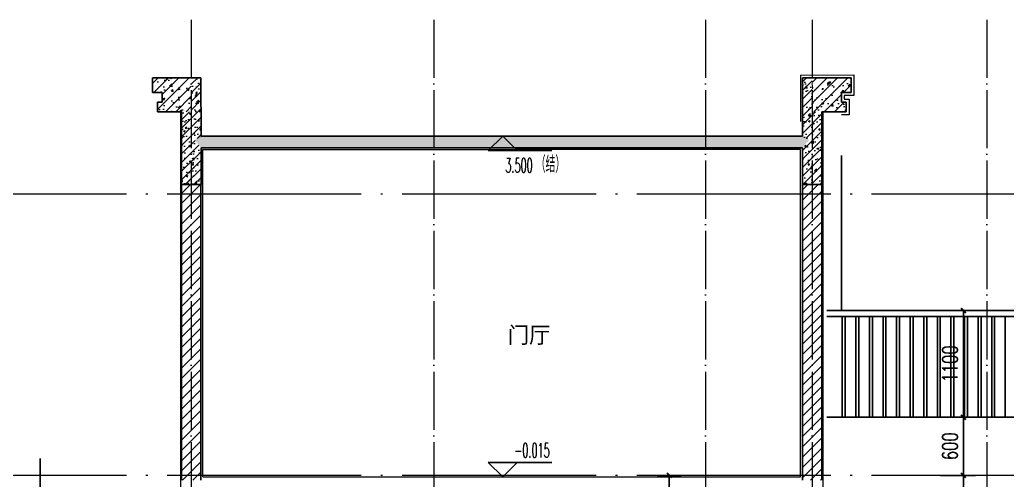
# Model space of a CAD drawing. Extents: x -1712635 to -854203, y -534641 to -21985.
# Drawn here: x -1011001 to -1000823, y -82275 to -77525 of the extents above; entities that cross this region are included whole.
import ezdxf

# ---------------------------------------------------------------- set-up
doc = ezdxf.new("R2010")
doc.units = 0
doc.header["$LTSCALE"] = 1000
doc.linetypes.add('DOTE', pattern=[2.42, 2, -0.2, 0.02, -0.2])
doc.layers.get('0').update_dxf_attribs({"linetype": 'CONTINUOUS'})
doc.layers.get('Defpoints').update_dxf_attribs({"linetype": 'CONTINUOUS'})
for name, color, linetype in [('DIM_ELEV', 3, 'CONTINUOUS'), ('DIM_SYMB', 3, 'CONTINUOUS'), ('PUB_TEXT', 2, 'CONTINUOUS'), ('Stair-栏杆', 142, 'CONTINUOUS'), ('WALL', 2, 'CONTINUOUS'), ('尺寸标注', 86, 'CONTINUOUS'), ('看线', 251, 'CONTINUOUS')]:
    doc.layers.add(name, color=color, linetype=linetype)
for name, color, linetype, lineweight in [('DOTE', 19, 'DOTE', 9), ('PUB_HATCH', 8, 'CONTINUOUS', 9), ('内粉刷', 37, 'CONTINUOUS', 9)]:
    doc.layers.add(name, color=color, linetype=linetype, lineweight=lineweight)
doc.styles.add('_TCH_DIM', font='SIMPLEX.shx', dxfattribs={"width": 0.7, "bigfont": 'GBCBIG.shx'})
doc.styles.add('_TCH_DIM_T3', font='SIMPLEX', dxfattribs={"width": 0.705882, "bigfont": 'GBCBIG'})
doc.dimstyles.new('_TCH_ARCH&&50', dxfattribs={"dimtxt": 157.5, "dimasz": 50, "dimexe": 125, "dimexo": 150, "dimgap": 58.75, "dimtad": 1, "dimdec": 0, "dimzin": 0, "dimdsep": 46, "dimtxsty": '_TCH_DIM_T3', "dimblk": 'ARCHTICK', "dimcen": 0.09, "dimclrt": 7, "dimazin": 0, "dimtfac": 1, "dimtdec": 0, "dimtix": 1, "dimtmove": 2, "dimatfit": 3, "dimldrblk": 'ARCHTICK', "dimfxl": 0, "dimtolj": 1, "dimtzin": 0, "dimarcsym": 0})
pattern_1 = [(45, (-1417220.55, -45862.695), (-53.03303, 53.03303), [])]
pattern_2 = [(45, (-1417220.55, -45916.55), (-53.033009, 53.033009), []), (50, (-1417220.55, -45916.55), (215.178055, -18.82564), [22.5, -247.5]), (355, (-1417220.55, -45916.55), (-41.6254, 225.65764), [18, -198]), (100.4514, (-1417202.62, -45918.12), (173.55281, 206.83186), [19.12206, -210.34263]), (46.1842, (-1417220.55, -45856.55), (320.17231, -49.6557), [33.75, -371.25]), (96.6356, (-1417193.87, -45860.7), (280.3988, 292.23536), [28.68309, -315.5139]), (351.1842, (-1417220.55, -45856.55), (280.39858, 292.23558), [27, -297]), (21, (-1417190.55, -45871.55), (179.072116, -120.78567), [22.5, -247.5]), (326, (-1417190.55, -45871.55), (72.9946, 217.54501), [18, -198]), (71.4514, (-1417175.63, -45881.61), (252.06679, 96.75915), [19.12206, -210.34263]), (37.5, (-1417220.55, -45916.55), (3.647957, 99.868156), [0, -195.6, 0, -201, 0, -198.75]), (7.5, (-1417220.55, -45916.55), (78.92086, 118.323514), [0, -114.6, 0, -191.1, 0, -75.75]), (327.5, (-1417287.45, -45916.55), (160.146731, -6.766462), [0, -75, 0, -234, 0, -310.5]), (317.5, (-1417317.45, -45916.55), (174.95585, 30.031495), [0, -97.5, 0, -155.4, 0, -220.5])]
pattern_3 = [(45, (-1417220.55, -45916.55), (-44.194174, 44.194174), []), (50, (-1417220.55, -45916.55), (179.315046, -15.688034), [18.75, -206.25]), (355, (-1417220.55, -45916.55), (-34.68783, 188.04803), [15, -165]), (100.4514, (-1417205.6, -45917.86), (144.627345, 172.359886), [15.93505, -175.28553]), (46.1842, (-1417220.55, -45866.55), (266.81026, -41.37975), [28.125, -309.375]), (96.6356, (-1417198.32, -45870), (233.66568, 243.52947), [23.90257, -262.92825]), (351.1842, (-1417220.55, -45866.55), (233.66549, 243.52965), [22.5, -247.5]), (21, (-1417195.55, -45879.05), (149.226763, -100.654723), [18.75, -206.25]), (326, (-1417195.55, -45879.05), (60.82883, 181.28751), [15, -165]), (71.4514, (-1417183.12, -45887.44), (210.05566, 80.632624), [15.93505, -175.28553]), (37.5, (-1417220.55, -45916.55), (3.039964, 83.223463), [0, -163, 0, -167.5, 0, -165.625]), (7.5, (-1417220.55, -45916.55), (65.767384, 98.602928), [0, -95.5, 0, -159.25, 0, -63.125]), (327.5, (-1417276.3, -45916.55), (133.455609, -5.638718), [0, -62.5, 0, -195, 0, -258.75]), (317.5, (-1417301.3, -45916.55), (145.796542, 25.026246), [0, -81.25, 0, -129.5, 0, -183.75])]

# ---------------------------------------------------------------- blocks, each defined once
blk = doc.blocks.new('_ArchTick')
at = {"color": 0, "const_width": 0.35}
blk.add_lwpolyline([(-0.5, -0.5), (0.5, 0.5)], dxfattribs=at)
blk = doc.blocks.new('*D1313')
at = {"layer": 'Defpoints', "color": 0}
for p in [(-1001661, -80525), (-1001275, -80525), (-1001661, -81625)]:
    blk.add_point(p, dxfattribs=at)
at = {"layer": '尺寸标注', "color": 0, "lineweight": -2}
for p, q in [((-1001511, -80525), (-1001150, -80525)), ((-1001275, -81625), (-1001275, -80525)), ((-1001511, -81625), (-1001150, -81625))]:
    blk.add_line(p, q, dxfattribs=at)
at = {"layer": '尺寸标注', "color": 0, "lineweight": -2, "xscale": 50, "yscale": 50, "zscale": 50}
for p, rotation in [((-1001275, -80525), 90), ((-1001275, -81625), 270)]:
    blk.add_blockref('_ArchTick', p, dxfattribs=dict(at, rotation=rotation))
at = {"layer": '尺寸标注', "color": 7, "insert": (-1001413, -81075), "char_height": 157.5, "attachment_point": 5, "rotation": 90, "style": '_TCH_DIM_T3'}
blk.add_mtext('\\A1;1100', dxfattribs=at)
blk = doc.blocks.new('*D1314')
at = {"layer": 'Defpoints', "color": 0}
for p in [(-1001661, -81625), (-1001275, -81625), (-1001661, -82225)]:
    blk.add_point(p, dxfattribs=at)
at = {"layer": '尺寸标注', "color": 0, "lineweight": -2}
for p, q in [((-1001511, -81625), (-1001150, -81625)), ((-1001275, -82225), (-1001275, -81625)), ((-1001511, -82225), (-1001150, -82225))]:
    blk.add_line(p, q, dxfattribs=at)
at = {"layer": '尺寸标注', "color": 0, "lineweight": -2, "xscale": 50, "yscale": 50, "zscale": 50}
for p, rotation in [((-1001275, -81625), 90), ((-1001275, -82225), 270)]:
    blk.add_blockref('_ArchTick', p, dxfattribs=dict(at, rotation=rotation))
at = {"layer": '尺寸标注', "color": 7, "insert": (-1001413, -81925), "char_height": 157.5, "attachment_point": 5, "rotation": 90, "style": '_TCH_DIM_T3'}
blk.add_mtext('\\A1;600', dxfattribs=at)
blk = doc.blocks.new('*D1342')
at = {"layer": 'Defpoints', "color": 0}
for p in [(-1001661, -82225), (-1001275, -82225), (-1001661, -85375)]:
    blk.add_point(p, dxfattribs=at)
at = {"layer": '尺寸标注', "color": 0, "lineweight": -2}
for p, q in [((-1001511, -82225), (-1001150, -82225)), ((-1001275, -85375), (-1001275, -82225)), ((-1001511, -85375), (-1001150, -85375))]:
    blk.add_line(p, q, dxfattribs=at)
at = {"layer": '尺寸标注', "color": 0, "lineweight": -2, "xscale": 50, "yscale": 50, "zscale": 50}
for p, rotation in [((-1001275, -82225), 90), ((-1001275, -85375), 270)]:
    blk.add_blockref('_ArchTick', p, dxfattribs=dict(at, rotation=rotation))
at = {"layer": '尺寸标注', "color": 7, "insert": (-1001413, -83091), "char_height": 157.5, "attachment_point": 5, "rotation": 90, "style": '_TCH_DIM_T3'}
blk.add_mtext('\\A1;175X18=3150', dxfattribs=at)
blk = doc.blocks.new('*D1344')
at = {"layer": 'Defpoints', "color": 0}
for p in [(-1004306, -82225), (-1004033, -82225), (-1004033, -83245)]:
    blk.add_point(p, dxfattribs=at)
at = {"layer": '尺寸标注', "color": 0, "lineweight": -2}
for p, q in [((-1004183, -82225), (-1004431, -82225)), ((-1004306, -83245), (-1004306, -82225)), ((-1004183, -83245), (-1004431, -83245))]:
    blk.add_line(p, q, dxfattribs=at)
at = {"layer": '尺寸标注', "color": 0, "lineweight": -2, "xscale": 50, "yscale": 50, "zscale": 50}
for p, rotation in [((-1004306, -82225), 90), ((-1004306, -83245), 270)]:
    blk.add_blockref('_ArchTick', p, dxfattribs=dict(at, rotation=rotation))
at = {"layer": '尺寸标注', "color": 7, "insert": (-1004443, -82735), "char_height": 157.5, "attachment_point": 5, "rotation": 90, "style": '_TCH_DIM_T3'}
blk.add_mtext('\\A1;1020', dxfattribs=at)

msp = doc.modelspace()

# ---------------------------------------------------------------- hatches: boundary and pattern name
at = {"layer": 'PUB_HATCH'}
h = msp.add_hatch(dxfattribs=at)
h.set_pattern_fill('钢筋混凝土', color=256, scale=30, style=0)
h.set_pattern_definition(pattern_2)
h.paths.add_polyline_path([(-1009632.84, -78125.29), (-1009632.84, -78275.29), (-1009532.8, -78275.29), (-1009532.81, -78375.29), (-1009582.81, -78375.29), (-1009582.82, -78475.29), (-1009232.8, -78475.3), (-1009232.81, -78125.3)])
h = msp.add_hatch(dxfattribs=at)
h.set_pattern_fill('钢筋混凝土', color=256, scale=25, style=0)
h.set_pattern_definition(pattern_3)
h.paths.add_polyline_path([(-1009232.81, -78125.3), (-1009232.8, -78475.3), (-1009332.79, -78475.3), (-1009332.77, -78725.35), (-1009199.44, -78765.34), (-1009132.77, -78725.34), (-1009132.81, -78125.29)])
h = msp.add_hatch(dxfattribs=at)
h.set_pattern_fill('钢筋混凝土', color=256, scale=25, style=0)
h.set_pattern_definition(pattern_3)
h.paths.add_polyline_path([(-1002732.83, -78475.3), (-1002832.82, -78475.3), (-1002832.82, -78125.3), (-1002932.82, -78125.29), (-1002932.84, -78725.34), (-1002866.18, -78765.34), (-1002732.84, -78725.34)])
h = msp.add_hatch(dxfattribs=at)
h.set_pattern_fill('钢筋混凝土', color=256, scale=30, style=0)
h.set_pattern_definition(pattern_2)
h.paths.add_polyline_path([(-1002432.79, -78125.29), (-1002832.82, -78125.3), (-1002832.82, -78475.3), (-1002482.81, -78475.29), (-1002482.81, -78375.29), (-1002532.82, -78375.29), (-1002532.82, -78275.29), (-1002432.78, -78275.29)])
h = msp.add_hatch(dxfattribs=at)
h.set_pattern_fill('钢筋混凝土', color=256, scale=25, style=0)
h.set_pattern_definition(pattern_3)
h.paths.add_polyline_path([(-1009199.44, -78765.34), (-1009332.77, -78725.34), (-1009332.76, -79225.34), (-1009132.76, -79225.34), (-1009132.77, -78845.34)])
h = msp.add_hatch(dxfattribs=at)
h.set_pattern_fill('钢筋混凝土', color=256, scale=30, style=0)
h.set_pattern_definition(pattern_2)
h.paths.add_polyline_path([(-1009199.44, -78765.34), (-1009132.77, -78845.34), (-1002932.85, -78845.34), (-1002866.18, -78765.34), (-1002932.84, -78725.34), (-1009132.77, -78725.34)])
h = msp.add_hatch(dxfattribs=at)
h.set_pattern_fill('钢筋混凝土', color=256, scale=25, style=0)
h.set_pattern_definition(pattern_3)
h.paths.add_polyline_path([(-1002866.18, -78765.34), (-1002932.85, -78845.34), (-1002932.86, -79225.33), (-1002732.86, -79225.34), (-1002732.84, -78725.34)])
h = msp.add_hatch(dxfattribs=at)
h.set_pattern_fill('普通砖', color=256, scale=30, style=0)
h.set_pattern_definition(pattern_1)
h.paths.add_polyline_path([(-1009132.79, -79225.34), (-1009332.79, -79225.34), (-1009332.79, -82275.14), (-1009132.79, -82275.14)])
h = msp.add_hatch(dxfattribs=at)
h.set_pattern_fill('普通砖', color=256, scale=30, style=0)
h.set_pattern_definition(pattern_1)
h.paths.add_polyline_path([(-1002732.86, -79225.34), (-1002932.86, -79225.34), (-1002932.86, -82275.14), (-1002732.86, -82275.14)])

# ---------------------------------------------------------------- linework, layer by layer
at = {"layer": 'DIM_ELEV', "color": 3}
for p, q in [((-1006023.19, -78725.34), (-1006173.19, -78875.34)), ((-1006023.19, -78725.34), (-1005873.19, -78875.34)), ((-1006173.19, -78875.34), (-1005517.19, -78875.34))]:
    msp.add_line(p, q, dxfattribs=at)
at = {"layer": 'DIM_ELEV', "color": 6}
for p, q in [((-1006023.19, -82240.34), (-1006173.19, -82090.34)), ((-1006173.19, -82090.34), (-1005517.19, -82090.34)), ((-1006023.19, -82240.34), (-1005873.19, -82090.34))]:
    msp.add_line(p, q, dxfattribs=at)
at = {"layer": 'DIM_SYMB'}
msp.add_lwpolyline([(-1010789.39, -82050.99), (-1010789.39, -84891.29), (-1010684.39, -84929.5), (-1010894.39, -84966.53), (-1010789.39, -85003.79), (-1010789.39, -87844.08)], dxfattribs=at)
at = {"layer": 'DOTE', "linetype": 'DOTE', "ltscale": 0.3}
for p, q in [((-1009232.79, -77525.31), (-1009232.79, -87939.44)), ((-1006732.79, -77525.31), (-1006732.79, -87938.85)), ((-1003932.86, -77525.31), (-1003932.86, -87939.44)), ((-1002832.86, -77525.31), (-1002832.86, -87939.44)), ((-1001032.86, -77525.31), (-1001032.86, -87939.44))]:
    msp.add_line(p, q, dxfattribs=at)
at = {"layer": 'DOTE', "linetype": 'DOTE'}
for p, q in [((-995380.61, -79325.34), (-1011107.39, -79325.34)), ((-995380.61, -82225.34), (-1011107.39, -82225.34))]:
    msp.add_line(p, q, dxfattribs=at)
at = {"layer": 'PUB_HATCH', "color": 215}
for points in [[(-1009342.42, -78475.29), (-1009342.8, -78935.3), (-1009342.8, -78935.3), (-1009342.79, -82375.3)], [(-1002723.2, -78475.29), (-1002722.83, -78935.3), (-1002722.83, -78935.3), (-1002722.87, -82825.67)]]:
    msp.add_lwpolyline(points, dxfattribs=at)
at = {"layer": 'Stair-栏杆'}
for p, q in [((-998012.86, -80525.34), (-1002682.83, -80525.34)), ((-998012.86, -80585.34), (-1002682.83, -80585.34))]:
    msp.add_line(p, q, dxfattribs=at)
for points in [[(-1002522.86, -80585.34), (-1002522.86, -81625.34)], [(-1002492.86, -81625.34), (-1002492.86, -80585.34)], [(-1002382.86, -80585.34), (-1002382.86, -81625.34)], [(-1002352.86, -81625.34), (-1002352.86, -80585.34)], [(-1002242.86, -80585.34), (-1002242.86, -81625.34)], [(-1002212.86, -81625.34), (-1002212.86, -80585.34)], [(-1002102.86, -80585.34), (-1002102.86, -81625.34)], [(-1002072.86, -81625.34), (-1002072.86, -80585.34)], [(-1001962.86, -80585.34), (-1001962.86, -81625.34)], [(-1001932.86, -81625.34), (-1001932.86, -80585.34)], [(-1001822.86, -80585.34), (-1001822.86, -81625.34)], [(-1001792.86, -81625.34), (-1001792.86, -80585.34)], [(-1001682.86, -80585.34), (-1001682.86, -81625.34)], [(-1001652.86, -81625.34), (-1001652.86, -80585.34)], [(-1001542.86, -80585.34), (-1001542.86, -81625.34)], [(-1001512.86, -81625.34), (-1001512.86, -80585.34)], [(-1001402.86, -80585.34), (-1001402.86, -81625.34)], [(-1001372.86, -81625.34), (-1001372.86, -80585.34)], [(-1001262.86, -80585.34), (-1001262.86, -81625.34)], [(-1001232.86, -81625.34), (-1001232.86, -80585.34)], [(-1001122.86, -80585.34), (-1001122.86, -81625.34)], [(-1001092.86, -81625.34), (-1001092.86, -80585.34)], [(-1000982.86, -80585.34), (-1000982.86, -81625.34)], [(-1000952.86, -81625.34), (-1000952.86, -80585.34)], [(-1000842.86, -80585.34), (-1000842.86, -81625.34)]]:
    msp.add_lwpolyline(points, dxfattribs=at)
at = {"layer": 'WALL'}
for p, q in [((-1009632.84, -78125.29), (-1009632.84, -78275.29)), ((-1009232.81, -78125.3), (-1009632.84, -78125.29)), ((-1009132.81, -78125.29), (-1009232.81, -78125.3)), ((-1009132.81, -78125.29), (-1009132.77, -78725.34)), ((-1002932.82, -78125.29), (-1002932.84, -78725.34)), ((-1002832.82, -78125.3), (-1002932.82, -78125.29)), ((-1002432.79, -78125.29), (-1002832.82, -78125.3)), ((-1002432.78, -78275.29), (-1002432.79, -78125.29)), ((-1009632.84, -78275.29), (-1009532.8, -78275.29)), ((-1009532.8, -78275.29), (-1009532.81, -78375.29)), ((-1002532.82, -78375.29), (-1002532.82, -78275.29)), ((-1002532.82, -78275.29), (-1002432.78, -78275.29)), ((-1009582.81, -78375.29), (-1009582.82, -78475.29)), ((-1009532.81, -78375.29), (-1009582.81, -78375.29)), ((-1002482.81, -78375.29), (-1002532.82, -78375.29)), ((-1002482.81, -78475.29), (-1002482.81, -78375.29)), ((-1009582.82, -78475.29), (-1009332.79, -78475.3)), ((-1009332.79, -78475.3), (-1009332.77, -78725.35)), ((-1002732.83, -78475.3), (-1002732.84, -78725.34)), ((-1002732.83, -78475.3), (-1002482.81, -78475.29)), ((-1009332.77, -78725.34), (-1009332.76, -79225.34)), ((-1009132.77, -78725.34), (-1002932.84, -78725.34)), ((-1002732.84, -78725.34), (-1002732.86, -79225.34)), ((-1009132.77, -78845.34), (-1002932.85, -78845.34)), ((-1009132.77, -78845.34), (-1009132.76, -79225.34)), ((-1002932.85, -78845.34), (-1002932.86, -79225.33)), ((-1009332.76, -79225.34), (-1009332.79, -79225.34)), ((-1009332.79, -79225.34), (-1009332.79, -82275.14)), ((-1009132.76, -79225.34), (-1009332.76, -79225.34)), ((-1009132.79, -79225.34), (-1009132.79, -82275.14)), ((-1002732.86, -79225.34), (-1002932.86, -79225.33)), ((-1002932.86, -79225.34), (-1002932.86, -82275.14)), ((-1002732.86, -79225.34), (-1002732.86, -82275.14))]:
    msp.add_line(p, q, dxfattribs=at)
at = {"layer": '内粉刷'}
for p, q in [((-1002952.82, -78095.3), (-1002952.81, -78575.33)), ((-1009112.79, -82240.35), (-1002952.87, -82240.34))]:
    msp.add_line(p, q, dxfattribs=at)
for points in [[(-1002952.83, -78095.3), (-1002402.81, -78095.28), (-1002402.78, -78305.28), (-1002502.82, -78305.28), (-1002502.82, -78345.29), (-1002452.8, -78345.29), (-1002452.8, -78505.29), (-1002532.37, -78505.29)], [(-1009112.79, -82240.35), (-1009112.79, -78865.34), (-1005882.86, -78865.34)], [(-1002952.87, -82240.34), (-1002952.86, -78865.34), (-1005882.86, -78865.34)]]:
    msp.add_lwpolyline(points, dxfattribs=at)
at = {"layer": '看线', "color": 252}
msp.add_line((-1002532.81, -78925.3), (-1002532.81, -80525.34), dxfattribs=at)
at = {"layer": '看线', "color": 32}
msp.add_line((-998012.86, -81625.34), (-1002682.84, -81625.12), dxfattribs=at)

# ---------------------------------------------------------------- texts
at = {"layer": 'DIM_ELEV', "color": 7, "style": '_TCH_DIM'}
for s, height, width, p in [('3.500', 148.75, 0.494118, (-1005996.29, -79100.39)), ('（结）', 168.794, 0.7, (-1005681.29, -79100.39))]:
    msp.add_text(s, height=height, dxfattribs=dict(at, width=width)).set_placement(p)
at = {"layer": 'PUB_TEXT'}
msp.add_text('门厅', height=168.794, dxfattribs=at).set_placement((-1005971.01, -80860.99))
at = {"layer": 'PUB_TEXT', "color": 6, "style": '_TCH_DIM', "width": 0.494118}
msp.add_text('-0.015', height=148.75, dxfattribs=at).set_placement((-1005903.19, -82040.29))

# ---------------------------------------------------------------- dimensions: what is measured, and where the dimension line sits
at = {"layer": '尺寸标注', "color": 106}
for p1, p2, distance, picture, middle in [((-1001660.92, -81625.35), (-1001660.92, -80525.34), -385.85, '*D1313', (-1001412.57, -81075.35)), ((-1001660.92, -82225.34), (-1001660.92, -81625.35), -385.85, '*D1314', (-1001412.57, -81925.35)), ((-1004032.86, -83245.34), (-1004032.86, -82225.34), 273.03, '*D1344', (-1004443.39, -82735.34))]:
    dim = msp.add_aligned_dim(p1=p1, p2=p2, distance=distance, dimstyle='_TCH_ARCH&&50', dxfattribs=at)
    dim.commit()
    dim.dimension.update_dxf_attribs({"geometry": picture, "text_midpoint": middle})
dim = msp.add_linear_dim(base=(-1001275.07, -82225.34), p1=(-1001660.92, -85375.34), p2=(-1001660.92, -82225.34), angle=90, text='175X18=3150', dimstyle='_TCH_ARCH&&50', dxfattribs=at)
dim.commit()
dim.dimension.update_dxf_attribs({"geometry": '*D1342', "text_midpoint": (-1001412.57, -83091.08), "dimtype": 161})

doc.saveas('drawing.dxf')
